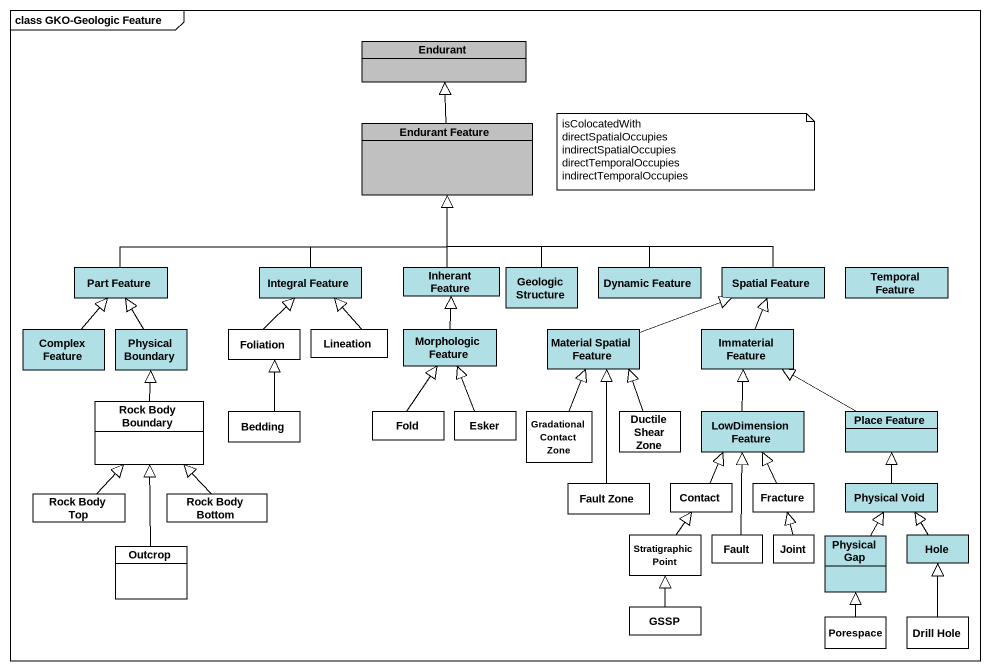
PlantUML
@startuml
mainframe class GKO-Geologic Feature
hide circle
hide empty members
class Endurant #C0C0C0
class "Endurant Feature" as Endurant_Feature #C0C0C0
class "Part Feature" as Part_Feature #B0E0E6
class "Integral Feature" as Integral_Feature #B0E0E6
class "Inherant Feature" as Inherant_Feature #B0E0E6
class "Geologic Structure" as Geologic_Structure #B0E0E6
class "Dynamic Feature" as Dynamic_Feature #B0E0E6
class "Spatial Feature" as Spatial_Feature #B0E0E6
class "Temporal Feature" as Temporal_Feature #B0E0E6
class "Complex Feature" as Complex_Feature #B0E0E6
class "Physical Boundary" as Physical_Boundary #B0E0E6
class Foliation
class Lineation
class "Morphologic Feature" as Morphologic_Feature #B0E0E6
class "Material Spatial Feature" as Material_Spatial_Feature #B0E0E6
class "Immaterial Feature" as Immaterial_Feature #B0E0E6
class "Rock Body Boundary" as Rock_Body_Boundary
class Bedding
class Fold
class Esker
class "Gradational Contact Zone" as Gradational_Contact_Zone
class "Ductile Shear Zone" as Ductile_Shear_Zone
class "LowDimension Feature" as LowDimension_Feature #B0E0E6
class "Place Feature" as Place_Feature #B0E0E6
class "Rock Body Top" as Rock_Body_Top
class "Rock Body Bottom" as Rock_Body_Bottom
class "Fault Zone" as Fault_Zone
class Contact
class Fracture
class "Physical Void" as Physical_Void #B0E0E6
class Outcrop
class "Stratigraphic Point" as Stratigraphic_Point
class Fault
class Joint
class "Physical Gap" as Physical_Gap #B0E0E6
class Hole #B0E0E6
class GSSP
class Porespace
class "Drill Hole" as Drill_Hole
Endurant_Feature -up-|> Endurant
Part_Feature -right-|> Endurant_Feature
Integral_Feature -up-|> Endurant_Feature
Inherant_Feature -up-|> Endurant_Feature
Geologic_Structure -up-|> Endurant_Feature
Dynamic_Feature -up-|> Endurant_Feature
Spatial_Feature -left-|> Endurant_Feature
Complex_Feature -up-|> Part_Feature
Physical_Boundary -up-|> Part_Feature
Foliation -up-|> Integral_Feature
Lineation -up-|> Integral_Feature
Morphologic_Feature -up-|> Inherant_Feature
Material_Spatial_Feature -right-|> Spatial_Feature
Immaterial_Feature -up-|> Spatial_Feature
Rock_Body_Boundary -up-|> Physical_Boundary
Bedding -up-|> Foliation
Fold -up-|> Morphologic_Feature
Esker -up-|> Morphologic_Feature
Gradational_Contact_Zone -up-|> Material_Spatial_Feature
Ductile_Shear_Zone -up-|> Material_Spatial_Feature
LowDimension_Feature -up-|> Immaterial_Feature
Place_Feature -left-|> Immaterial_Feature
Rock_Body_Top -up-|> Rock_Body_Boundary
Rock_Body_Bottom -up-|> Rock_Body_Boundary
Fault_Zone -up-|> Material_Spatial_Feature
Contact -up-|> LowDimension_Feature
Fracture -up-|> LowDimension_Feature
Physical_Void -up-|> Place_Feature
Outcrop -up-|> Rock_Body_Boundary
Stratigraphic_Point -up-|> Contact
Fault -up-|> LowDimension_Feature
Joint -up-|> Fracture
Physical_Gap -up-|> Physical_Void
Hole -up-|> Physical_Void
GSSP -up-|> Stratigraphic_Point
Porespace -up-|> Physical_Gap
Drill_Hole -up-|> Hole
note as N1
  isColocatedWith
  directSpatialOccupies
  indirectSpatialOccupies
  directTemporalOccupies
  indirectTemporalOccupies
end note
@enduml
